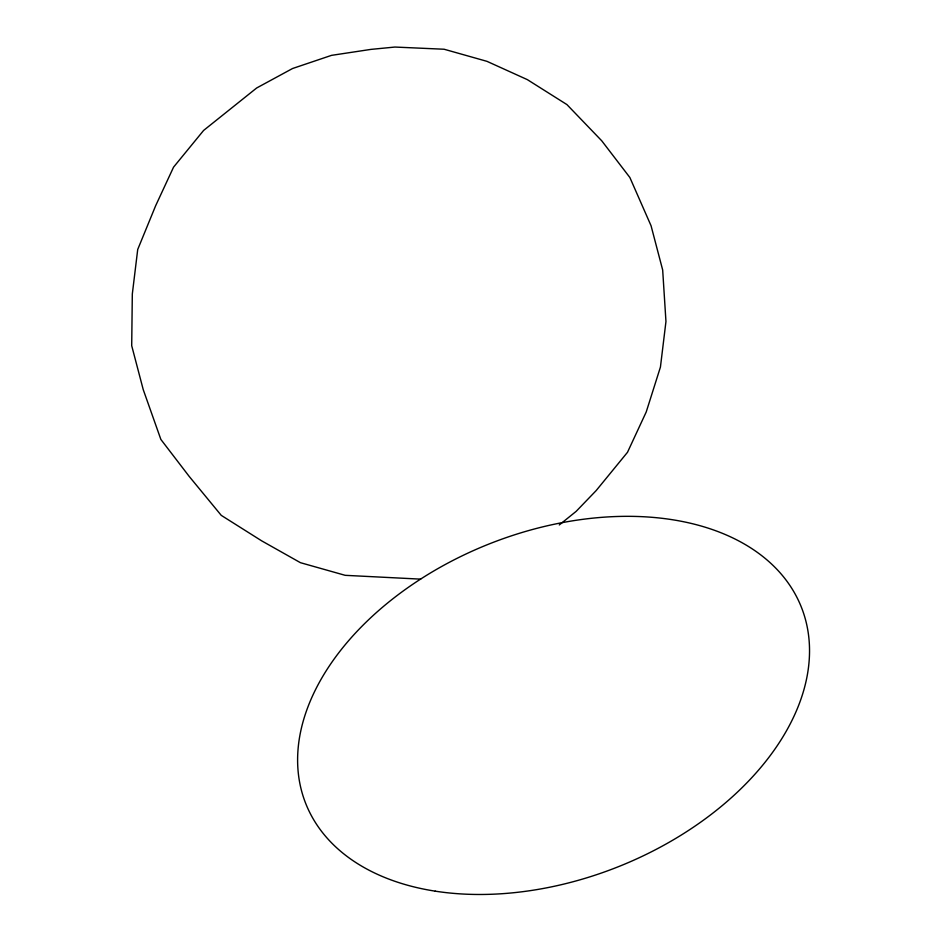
<?xml version="1.0" encoding="UTF-8"?>
<svg xmlns="http://www.w3.org/2000/svg" width="941" height="941" viewBox="0 0 941 941"><rect width="100%" height="100%" fill="white"/><g stroke="black" fill="none" stroke-linecap="round" stroke-linejoin="round"><path stroke-width="1.41" d="M559.272 524.972L576.139 511.375L596.147 490.602L627.506 452.28L646.22 411.982L660.429 367.084L665.957 321.528L662.676 270.008L651.066 225.769L629.87 177.508L601.758 140.821L566.917 104.58L527.372 79.644L486.968 61.341L444.105 49.238L394.914 47.05L370.942 49.391L331.526 55.354L292.545 68.517L256.67 87.983L203.609 130.434L173.556 167.157L155.63 205.773L137.715 249.483L132.316 294.015L131.705 345.712L143.232 389.621L160.864 439.435L189.176 476.393L221.253 515.362L261.716 540.875L300.461 562.694L345.194 575.327L420.686 579.138M435.248 891.162A266.55 173.826 -21.6 0 0 809.295 643.044A266.55 173.826 -21.6 0 0 416.157 581.997A266.55 173.826 -21.6 0 0 435.248 891.162"/></g></svg>
